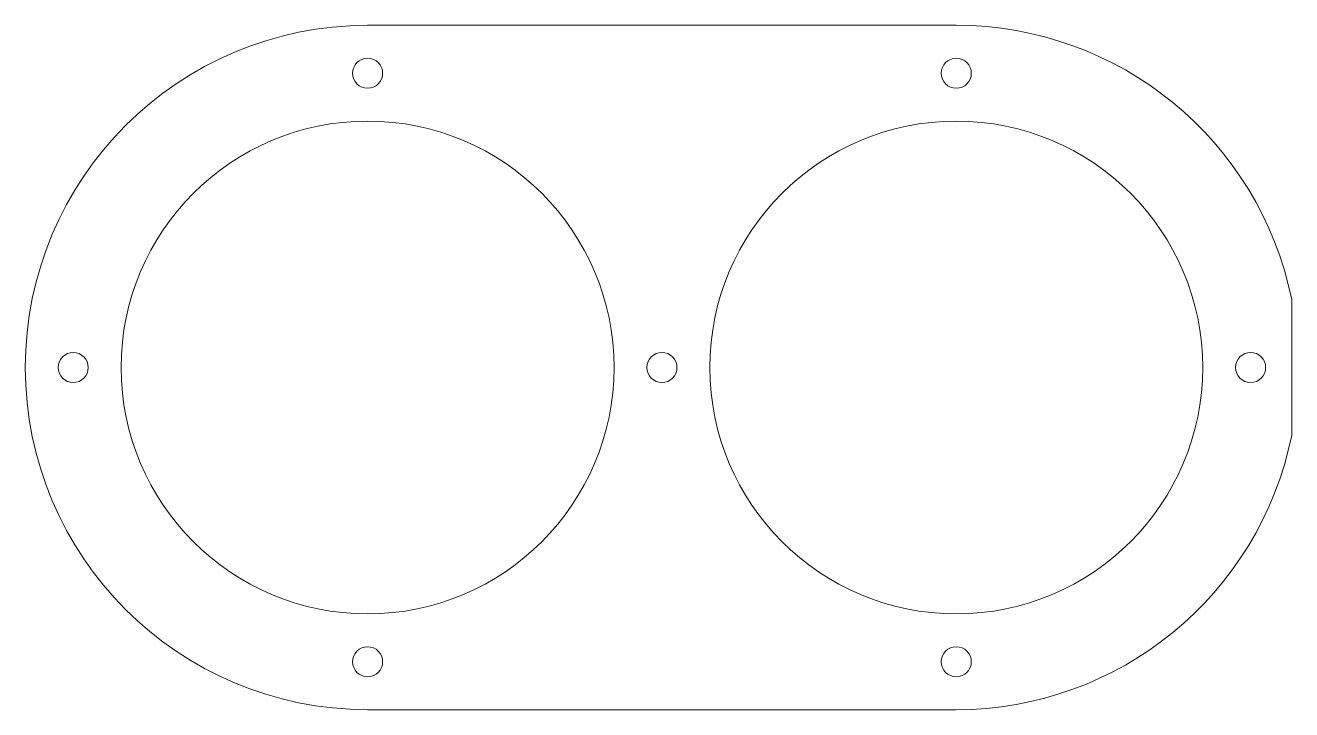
# Model space of a CAD drawing. Header units: millimetres. Extents: x -50 to 135, y -50 to 50.
import ezdxf

# ---------------------------------------------------------------- set-up
doc = ezdxf.new("R2010")
doc.units = ezdxf.units.MM
doc.layers.add('Laser', color=7, linetype='CONTINUOUS', lineweight=0)

msp = doc.modelspace()

# ---------------------------------------------------------------- linework, layer by layer
at = {"layer": 'Laser'}
for p, q in [((0, 50), (86, 50)), ((135, 9.95), (135, -9.95)), ((86, -50), (0, -50))]:
    msp.add_line(p, q, dxfattribs=at)
for centre, radius in [((0, 43), 2.2), ((86, 43), 2.2), ((0, 0), 36), ((86, 0), 36), ((-43, 0), 2.2), ((43, 0), 2.2), ((129, 0), 2.2), ((0, -43), 2.2), ((86, -43), 2.2)]:
    msp.add_circle(centre, radius, dxfattribs=at)
for centre, start, end in [((0, 0), 90, 180), ((86, 0), 11.4783, 90), ((0, 0), 180, 270), ((86, 0), 270, 348.5217)]:
    msp.add_arc(centre, 50, start, end, dxfattribs=at)

doc.saveas('drawing.dxf')
